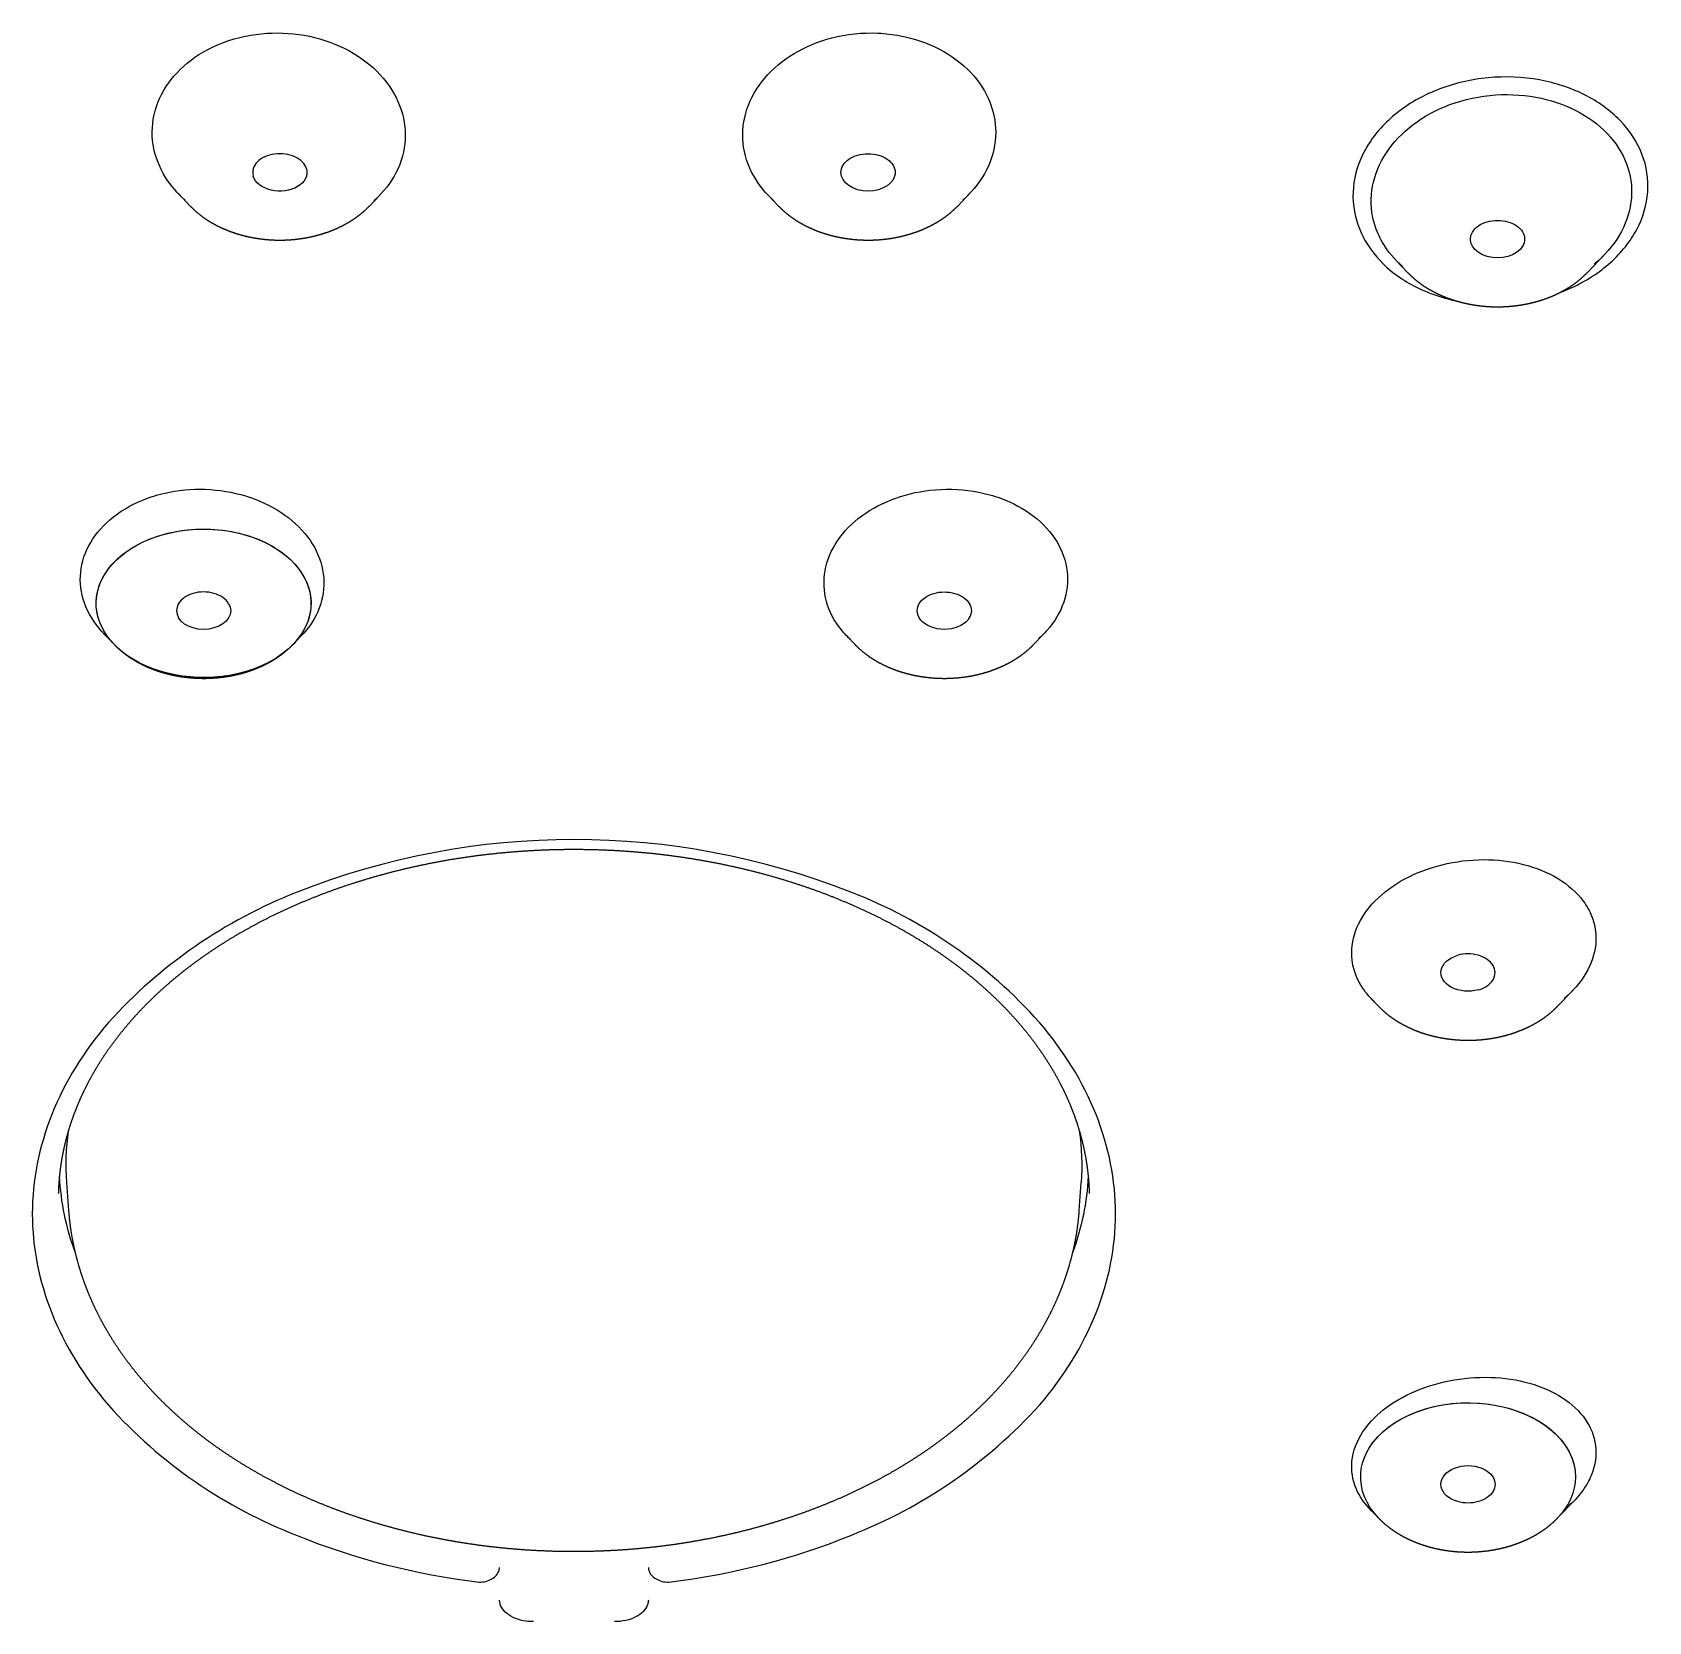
# Model space of a CAD drawing. Header units: millimetres. Extents: x 5066 to 5486, y -1867 to -1273.
# Drawn here: x 5229.359 to 5234.134, y -1577.246 to -1572.552 of the extents above; entities that cross this region are included whole.
import ezdxf

# ---------------------------------------------------------------- set-up
doc = ezdxf.new("R2010")
doc.units = ezdxf.units.MM
doc.header["$LTSCALE"] = 7
doc.header["$MEASUREMENT"] = 0
doc.layers.add('DWG', color=7, linetype='CONTINUOUS')

msp = doc.modelspace()

# ---------------------------------------------------------------- linework, layer by layer
at = {"layer": 'DWG'}
for p, q in [((5229.8252, -1573.0646), (5229.7901, -1573.028)), ((5230.3545, -1573.0646), (5230.3853, -1573.0324)), ((5231.563, -1573.0646), (5231.5321, -1573.0324)), ((5232.0923, -1573.0646), (5232.1274, -1573.028)), ((5233.4223, -1573.2617), (5233.3871, -1573.2249)), ((5233.9516, -1573.2617), (5234.0029, -1573.2081)), ((5229.6001, -1574.3591), (5229.5694, -1574.327)), ((5230.1294, -1574.3591), (5230.1539, -1574.3334)), ((5231.7881, -1574.359), (5231.7635, -1574.3334)), ((5232.3174, -1574.359), (5232.348, -1574.327)), ((5233.8646, -1575.4279), (5233.9102, -1575.3803)), ((5233.3353, -1575.4279), (5233.3132, -1575.405)), ((5229.4666, -1576.0314), (5229.4606, -1575.9484)), ((5232.4508, -1576.0314), (5232.4569, -1575.9484)), ((5233.3353, -1576.9396), (5233.3092, -1576.9124)), ((5233.8646, -1576.9396), (5233.9144, -1576.8875))]:
    msp.add_line(p, q, dxfattribs=at)
for centre, radius, start, end in [((5230.9587, -1577.1665), 2.2308, 68.4874, 111.513), ((5230.6811, -1576.47), 1.4808, 111.4011, 137.8293), ((5231.2551, -1576.443), 1.449, 41.8748, 68.8967), ((5230.6624, -1575.6393), 1.449, 221.8749, 248.8966), ((5231.2364, -1575.6122), 1.4808, 291.4012, 317.8292)]:
    msp.add_arc(centre, radius, start, end, dxfattribs=at)
at = {"layer": 'DWG', "extrusion": (0, 0, -1)}
for centre, major_axis, start_param, end_param in [((5230.0898, -1572.9654), (-0.08, 0), 2.945243, 6.086836), ((5231.8276, -1572.9654), (0.08, 0), 0.19635, 3.337942), ((5233.6869, -1573.1624), (0.08, 0), 0.589049, 3.730641), ((5229.8647, -1574.2381), (0.3173, 0), 1.178097, 4.712389), ((5229.8647, -1574.2381), (0.3173, 0), 2.557158, 4.712389), ((5229.8647, -1574.2381), (0.3173, 0), 4.712389, 6.86762), ((5229.8647, -1574.2381), (0.3173, 0), 4.712389, 7.461283), ((5229.8647, -1574.2598), (-0.08, 0), 2.748894, 5.890486), ((5232.0527, -1574.2598), (0.08, 0), 0.392699, 3.534292), ((5233.5999, -1575.3287), (-0.08, 0), 4.31969, 7.461283), ((5230.9587, -1575.8965), (-1.5, 0), 6.233082, 6.380269), ((5230.9587, -1575.8965), (-1.5, 0), 3.044509, 3.191696), ((5230.9587, -1575.8965), (1.52, 0), 2.891035, 3.109195), ((5230.9587, -1575.8965), (1.52, 0), 0.032397, 0.250557), ((5233.5999, -1576.8186), (0.3173, 0), 2.557158, 6.283185), ((5233.5999, -1576.8186), (0.3173, 0), 3.534292, 6.283185), ((5233.5999, -1576.8403), (0.08, 0), 1.963495, 5.105088), ((5233.5999, -1576.8186), (0.3173, 0), 0, 0.584435)]:
    msp.add_ellipse(centre, major_axis=major_axis, ratio=0.690882, start_param=start_param, end_param=end_param, dxfattribs=at)
at = {"layer": 'DWG'}
for points, degree, knots in [([(5229.8101, -1573.0471), (5229.7872, -1573.0269), (5229.7677, -1573.0041), (5229.7525, -1572.98), (5229.7336, -1572.9498), (5229.721, -1572.9167), (5229.7158, -1572.8834), (5229.7106, -1572.8502), (5229.7126, -1572.8158), (5229.7216, -1572.7832), (5229.7305, -1572.7509), (5229.7467, -1572.7193), (5229.7687, -1572.6912), (5229.7905, -1572.6633), (5229.8188, -1572.6381), (5229.8511, -1572.6175), (5229.8865, -1572.595), (5229.928, -1572.5775), (5229.9714, -1572.5667), (5229.9924, -1572.5616), (5230.014, -1572.5579), (5230.0358, -1572.5557), (5230.0775, -1572.5516), (5230.1207, -1572.5532), (5230.1618, -1572.5604), (5230.2034, -1572.5677), (5230.244, -1572.5809), (5230.2801, -1572.5987), (5230.3167, -1572.6168), (5230.3497, -1572.6401), (5230.3765, -1572.6667), (5230.4034, -1572.6933), (5230.4248, -1572.724), (5230.4389, -1572.756), (5230.453, -1572.7879), (5230.4603, -1572.822), (5230.4602, -1572.8556), (5230.4602, -1572.8887), (5230.4529, -1572.9222), (5230.439, -1572.9534), (5230.4254, -1572.9841), (5230.4049, -1573.0133), (5230.3791, -1573.0387), (5230.3755, -1573.0423), (5230.3718, -1573.0457), (5230.368, -1573.0492)], 3, [0.162286, 0.162286, 0.162286, 0.162286, 0.2058825, 0.2058825, 0.2058825, 0.2604839, 0.2604839, 0.2604839, 0.3149272, 0.3149272, 0.3149272, 0.3688963, 0.3688963, 0.3688963, 0.4223188, 0.4223188, 0.4223188, 0.4808262, 0.4808262, 0.4808262, 0.5086176, 0.5086176, 0.5086176, 0.5622098, 0.5622098, 0.5622098, 0.6164352, 0.6164352, 0.6164352, 0.6712071, 0.6712071, 0.6712071, 0.7261428, 0.7261428, 0.7261428, 0.7807573, 0.7807573, 0.7807573, 0.834688, 0.834688, 0.834688, 0.8878293, 0.8878293, 0.8878293, 0.895225, 0.895225, 0.895225, 0.895225]), ([(5231.5495, -1573.0492), (5231.5251, -1573.0273), (5231.5048, -1573.0023), (5231.4898, -1572.9758), (5231.4725, -1572.9454), (5231.4618, -1572.9121), (5231.4584, -1572.8787), (5231.4551, -1572.8453), (5231.459, -1572.8109), (5231.4699, -1572.7784), (5231.4807, -1572.7461), (5231.4986, -1572.7147), (5231.5223, -1572.6868), (5231.5458, -1572.6592), (5231.5755, -1572.6342), (5231.6091, -1572.6141), (5231.6425, -1572.5941), (5231.6806, -1572.5783), (5231.7204, -1572.5681), (5231.764, -1572.5568), (5231.8111, -1572.5519), (5231.8568, -1572.5539), (5231.8789, -1572.5549), (5231.9008, -1572.5575), (5231.9222, -1572.5615), (5231.9633, -1572.5693), (5232.003, -1572.583), (5232.0381, -1572.6012), (5232.0736, -1572.6197), (5232.1053, -1572.6434), (5232.1307, -1572.6702), (5232.1562, -1572.6972), (5232.1759, -1572.7281), (5232.1883, -1572.7603), (5232.2007, -1572.7924), (5232.2061, -1572.8267), (5232.2042, -1572.8604), (5232.2022, -1572.8937), (5232.193, -1572.9272), (5232.1773, -1572.9582), (5232.1617, -1572.9889), (5232.1394, -1573.0179), (5232.112, -1573.043), (5232.1105, -1573.0444), (5232.1089, -1573.0458), (5232.1074, -1573.0472)], 3, [0.1047931, 0.1047931, 0.1047931, 0.1047931, 0.152218, 0.152218, 0.152218, 0.2067564, 0.2067564, 0.2067564, 0.261299, 0.261299, 0.261299, 0.3154546, 0.3154546, 0.3154546, 0.3690669, 0.3690669, 0.3690669, 0.4222753, 0.4222753, 0.4222753, 0.4809024, 0.4809024, 0.4809024, 0.5087636, 0.5087636, 0.5087636, 0.5627523, 0.5627523, 0.5627523, 0.6173507, 0.6173507, 0.6173507, 0.6722747, 0.6722747, 0.6722747, 0.7270658, 0.7270658, 0.7270658, 0.7813069, 0.7813069, 0.7813069, 0.8347856, 0.8347856, 0.8347856, 0.8377785, 0.8377785, 0.8377785, 0.8377785]), ([(5233.659, -1572.6859), (5233.659, -1572.6859), (5233.659, -1572.6859), (5233.659, -1572.6859), (5233.6069, -1572.6908), (5233.5548, -1572.7032), (5233.5077, -1572.7221), (5233.4642, -1572.7395), (5233.4237, -1572.7628), (5233.3894, -1572.7901), (5233.3548, -1572.8176), (5233.3257, -1572.85), (5233.3043, -1572.8845), (5233.2828, -1572.9193), (5233.2686, -1572.9572), (5233.2629, -1572.9951), (5233.2572, -1573.0331), (5233.26, -1573.0722), (5233.2711, -1573.1091), (5233.2771, -1573.1292), (5233.2856, -1573.1488), (5233.2964, -1573.1676), (5233.2964, -1573.1676), (5233.2964, -1573.1676), (5233.2964, -1573.1676)], 3, [0, 0, 0, 0, 0.000015, 0.000015, 0.000015, 0.190228, 0.190228, 0.190228, 0.365738, 0.365738, 0.365738, 0.543364, 0.543364, 0.543364, 0.722731, 0.722731, 0.722731, 0.90274, 0.90274, 0.90274, 0.999985, 0.999985, 0.999985, 1, 1, 1, 1]), ([(5233.8715, -1573.3201), (5233.8834, -1573.3157), (5233.8951, -1573.3108), (5233.9064, -1573.3056), (5233.949, -1573.2859), (5233.9881, -1573.2606), (5234.0204, -1573.2317), (5234.053, -1573.2026), (5234.0797, -1573.1691), (5234.0984, -1573.1339), (5234.1171, -1573.0985), (5234.1283, -1573.0605), (5234.1309, -1573.0229), (5234.1335, -1572.9852), (5234.1277, -1572.947), (5234.1138, -1572.9113), (5234.0999, -1572.8756), (5234.0777, -1572.8416), (5234.0489, -1572.8119), (5234.0202, -1572.7824), (5233.9842, -1572.7564), (5233.944, -1572.7361), (5233.9039, -1572.716), (5233.8585, -1572.701), (5233.8114, -1572.6924), (5233.7622, -1572.6834), (5233.7098, -1572.6811), (5233.659, -1572.6859)], 3, [0.3583363, 0.3583363, 0.3583363, 0.3583363, 0.3788158, 0.3788158, 0.3788158, 0.4556258, 0.4556258, 0.4556258, 0.5329503, 0.5329503, 0.5329503, 0.6106032, 0.6106032, 0.6106032, 0.688307, 0.688307, 0.688307, 0.7658051, 0.7658051, 0.7658051, 0.8429267, 0.8429267, 0.8429267, 0.9196237, 0.9196237, 0.9196237, 1, 1, 1, 1]), ([(5233.347, -1573.1719), (5233.3374, -1573.1553), (5233.3298, -1573.1378), (5233.3243, -1573.1199), (5233.3142, -1573.0871), (5233.3114, -1573.0523), (5233.316, -1573.0183), (5233.3206, -1572.9844), (5233.3327, -1572.9503), (5233.3513, -1572.9189), (5233.3698, -1572.8878), (5233.3953, -1572.8585), (5233.4257, -1572.8335), (5233.4558, -1572.8087), (5233.4915, -1572.7874), (5233.53, -1572.7714), (5233.5716, -1572.7541), (5233.6178, -1572.7426), (5233.6642, -1572.7379)], 3, [0, 0, 0, 0, 0.096534, 0.096534, 0.096534, 0.275718, 0.275718, 0.275718, 0.454902, 0.454902, 0.454902, 0.632827, 0.632827, 0.632827, 0.808936, 0.808936, 0.808936, 1, 1, 1, 1]), ([(5233.6642, -1572.7379), (5233.7094, -1572.7334), (5233.7561, -1572.7352), (5233.7999, -1572.7432), (5233.8418, -1572.7509), (5233.8823, -1572.7643), (5233.9179, -1572.7824), (5233.9538, -1572.8006), (5233.9857, -1572.824), (5234.0111, -1572.8506), (5234.0366, -1572.8773), (5234.0561, -1572.908), (5234.0682, -1572.9401), (5234.0803, -1572.9721), (5234.0852, -1573.0065), (5234.0826, -1573.0403), (5234.08, -1573.074), (5234.0698, -1573.1081), (5234.0529, -1573.1398), (5234.0361, -1573.1712), (5234.0122, -1573.2012), (5233.9832, -1573.2271), (5233.9797, -1573.2302), (5233.9761, -1573.2333), (5233.9725, -1573.2363)], 3, [0, 0, 0, 0, 0.0810578, 0.0810578, 0.0810578, 0.1584424, 0.1584424, 0.1584424, 0.2362395, 0.2362395, 0.2362395, 0.3143385, 0.3143385, 0.3143385, 0.3925021, 0.3925021, 0.3925021, 0.4704131, 0.4704131, 0.4704131, 0.54775, 0.54775, 0.54775, 0.557014, 0.557014, 0.557014, 0.557014]), ([(5229.8252, -1573.0646), (5229.8358, -1573.0751), (5229.847, -1573.0849), (5229.8588, -1573.0943), (5229.8711, -1573.103), (5229.884, -1573.1113), (5229.8974, -1573.1189), (5229.912, -1573.1264), (5229.9271, -1573.1333), (5229.9426, -1573.1395), (5229.9585, -1573.145), (5229.9748, -1573.1499), (5229.9913, -1573.1541), (5230.0083, -1573.1577), (5230.0254, -1573.1606), (5230.0428, -1573.1628), (5230.0602, -1573.1643), (5230.0778, -1573.1652), (5230.0953, -1573.1653), (5230.1129, -1573.1647), (5230.1304, -1573.1635), (5230.1478, -1573.1615), (5230.165, -1573.1589), (5230.182, -1573.1555), (5230.1988, -1573.1515), (5230.2153, -1573.1468), (5230.2315, -1573.1415), (5230.2474, -1573.1354), (5230.2628, -1573.1287), (5230.2777, -1573.1214), (5230.2922, -1573.1134), (5230.3059, -1573.1048), (5230.319, -1573.0957), (5230.3315, -1573.0859), (5230.3433, -1573.0756), (5230.3545, -1573.0646)], 1, [0.584435, 0.584435, 0.63789, 0.691346, 0.744802, 0.798258, 0.851714, 0.90517, 0.961835, 1.018501, 1.075167, 1.131833, 1.188499, 1.245165, 1.302426, 1.359688, 1.41695, 1.474212, 1.531473, 1.588735, 1.645971, 1.703206, 1.760441, 1.817677, 1.874912, 1.932147, 1.989402, 2.046657, 2.103912, 2.161167, 2.218422, 2.275677, 2.331974, 2.38827, 2.444566, 2.500862, 2.557158, 2.557158]), ([(5231.563, -1573.0646), (5231.5735, -1573.075), (5231.5848, -1573.0849), (5231.5966, -1573.0943), (5231.6089, -1573.103), (5231.6218, -1573.1113), (5231.6352, -1573.1189), (5231.6498, -1573.1264), (5231.6649, -1573.1333), (5231.6804, -1573.1395), (5231.6963, -1573.145), (5231.7126, -1573.1499), (5231.7291, -1573.1541), (5231.7461, -1573.1577), (5231.7632, -1573.1606), (5231.7806, -1573.1628), (5231.798, -1573.1643), (5231.8156, -1573.1651), (5231.8331, -1573.1653), (5231.8507, -1573.1647), (5231.8682, -1573.1635), (5231.8855, -1573.1615), (5231.9028, -1573.1589), (5231.9198, -1573.1555), (5231.9366, -1573.1515), (5231.9531, -1573.1468), (5231.9693, -1573.1415), (5231.9851, -1573.1354), (5232.0006, -1573.1287), (5232.0155, -1573.1214), (5232.03, -1573.1133), (5232.0437, -1573.1048), (5232.0568, -1573.0957), (5232.0693, -1573.0859), (5232.0811, -1573.0756), (5232.0923, -1573.0646)], 1, [0.584435, 0.584435, 0.63789, 0.691346, 0.744802, 0.798258, 0.851714, 0.90517, 0.961835, 1.018501, 1.075167, 1.131833, 1.188499, 1.245165, 1.302426, 1.359688, 1.41695, 1.474212, 1.531473, 1.588735, 1.645971, 1.703206, 1.760441, 1.817677, 1.874912, 1.932147, 1.989402, 2.046657, 2.103912, 2.161167, 2.218422, 2.275677, 2.331974, 2.38827, 2.444566, 2.500862, 2.557158, 2.557158]), ([(5233.2964, -1573.1676), (5233.2964, -1573.1676), (5233.2964, -1573.1676), (5233.2964, -1573.1676), (5233.315, -1573.1999), (5233.3408, -1573.23), (5233.3719, -1573.2556), (5233.4045, -1573.2825), (5233.4439, -1573.3052), (5233.4868, -1573.3217), (5233.51, -1573.3306), (5233.5346, -1573.3379), (5233.5599, -1573.3434)], 3, [0, 0, 0, 0, 0.0000063, 0.0000063, 0.0000063, 0.0731967, 0.0731967, 0.0731967, 0.1500927, 0.1500927, 0.1500927, 0.191694, 0.191694, 0.191694, 0.191694]), ([(5233.4223, -1573.2617), (5233.4329, -1573.2721), (5233.4441, -1573.282), (5233.4559, -1573.2913), (5233.4682, -1573.3001), (5233.4811, -1573.3083), (5233.4945, -1573.3159), (5233.5091, -1573.3234), (5233.5242, -1573.3303), (5233.5397, -1573.3365), (5233.5556, -1573.342), (5233.5719, -1573.3469), (5233.5884, -1573.3511), (5233.6054, -1573.3547), (5233.6225, -1573.3576), (5233.6399, -1573.3598), (5233.6573, -1573.3614), (5233.6749, -1573.3622), (5233.6924, -1573.3623), (5233.71, -1573.3617), (5233.7275, -1573.3605), (5233.7449, -1573.3585), (5233.7621, -1573.3559), (5233.7791, -1573.3526), (5233.7959, -1573.3486), (5233.8124, -1573.3439), (5233.8286, -1573.3385), (5233.8445, -1573.3325), (5233.8599, -1573.3258), (5233.8748, -1573.3184), (5233.8893, -1573.3104), (5233.903, -1573.3019), (5233.9161, -1573.2927), (5233.9286, -1573.283), (5233.9404, -1573.2726), (5233.9516, -1573.2617)], 1, [0.584435, 0.584435, 0.63789, 0.691346, 0.744802, 0.798258, 0.851714, 0.90517, 0.961835, 1.018501, 1.075167, 1.131833, 1.188499, 1.245165, 1.302426, 1.359688, 1.41695, 1.474212, 1.531473, 1.588735, 1.645971, 1.703206, 1.760441, 1.817677, 1.874912, 1.932147, 1.989402, 2.046657, 2.103912, 2.161167, 2.218422, 2.275677, 2.331974, 2.38827, 2.444566, 2.500862, 2.557158, 2.557158]), ([(5229.5865, -1574.3435), (5229.5816, -1574.3391), (5229.5768, -1574.3346), (5229.5723, -1574.33), (5229.548, -1574.3053), (5229.5291, -1574.2773), (5229.517, -1574.2481), (5229.5049, -1574.219), (5229.4993, -1574.1879), (5229.5007, -1574.1576), (5229.5021, -1574.1273), (5229.5105, -1574.0968), (5229.5253, -1574.0687), (5229.54, -1574.0407), (5229.5613, -1574.0143), (5229.5876, -1573.9916), (5229.6153, -1573.9677), (5229.6494, -1573.9473), (5229.6867, -1573.9323), (5229.7067, -1573.9243), (5229.7279, -1573.9177), (5229.7497, -1573.9127), (5229.7881, -1573.9039), (5229.8292, -1573.9), (5229.8695, -1573.9014), (5229.9101, -1573.9027), (5229.951, -1573.9095), (5229.9888, -1573.921), (5230.0268, -1573.9325), (5230.0627, -1573.9492), (5230.0936, -1573.9695), (5230.1246, -1573.9899), (5230.1513, -1574.0146), (5230.1717, -1574.0414), (5230.192, -1574.0682), (5230.2064, -1574.0979), (5230.2139, -1574.128), (5230.2213, -1574.1579), (5230.2221, -1574.1891), (5230.216, -1574.219), (5230.2099, -1574.2487), (5230.197, -1574.2779), (5230.1782, -1574.3042), (5230.1676, -1574.3191), (5230.155, -1574.3332), (5230.1407, -1574.3463)], 3, [0.1989059, 0.1989059, 0.1989059, 0.1989059, 0.2090206, 0.2090206, 0.2090206, 0.2630908, 0.2630908, 0.2630908, 0.3171991, 0.3171991, 0.3171991, 0.3711681, 0.3711681, 0.3711681, 0.424907, 0.424907, 0.424907, 0.4816729, 0.4816729, 0.4816729, 0.5117842, 0.5117842, 0.5117842, 0.5654509, 0.5654509, 0.5654509, 0.6193651, 0.6193651, 0.6193651, 0.6735262, 0.6735262, 0.6735262, 0.7277913, 0.7277913, 0.7277913, 0.7819481, 0.7819481, 0.7819481, 0.8358165, 0.8358165, 0.8358165, 0.889318, 0.889318, 0.889318, 0.9195191, 0.9195191, 0.9195191, 0.9195191]), ([(5231.7768, -1574.3463), (5231.7665, -1574.3369), (5231.7571, -1574.327), (5231.7487, -1574.3166), (5231.7279, -1574.2909), (5231.7129, -1574.2621), (5231.7048, -1574.2325), (5231.6966, -1574.2029), (5231.6952, -1574.1716), (5231.7007, -1574.1414), (5231.7062, -1574.1111), (5231.7186, -1574.0811), (5231.737, -1574.0537), (5231.7554, -1574.0264), (5231.7802, -1574.001), (5231.8095, -1573.9796), (5231.8386, -1573.9582), (5231.8729, -1573.9403), (5231.9096, -1573.9272), (5231.9463, -1573.9142), (5231.9864, -1573.9058), (5232.0265, -1573.9026), (5232.069, -1573.8992), (5232.1129, -1573.9017), (5232.1541, -1573.9097), (5232.1762, -1573.9141), (5232.1978, -1573.9201), (5232.2183, -1573.9275), (5232.2546, -1573.9407), (5232.2883, -1573.959), (5232.3164, -1573.9806), (5232.3446, -1574.0023), (5232.3681, -1574.0281), (5232.3849, -1574.0557), (5232.4017, -1574.0834), (5232.4122, -1574.1136), (5232.4157, -1574.144), (5232.4191, -1574.1743), (5232.4156, -1574.2055), (5232.4055, -1574.235), (5232.3954, -1574.2644), (5232.3785, -1574.2929), (5232.3561, -1574.3183), (5232.3484, -1574.327), (5232.34, -1574.3354), (5232.331, -1574.3434)], 3, [0.0802964, 0.0802964, 0.0802964, 0.0802964, 0.1020184, 0.1020184, 0.1020184, 0.1559047, 0.1559047, 0.1559047, 0.2099325, 0.2099325, 0.2099325, 0.2639182, 0.2639182, 0.2639182, 0.3177251, 0.3177251, 0.3177251, 0.3713389, 0.3713389, 0.3713389, 0.4248774, 0.4248774, 0.4248774, 0.4817733, 0.4817733, 0.4817733, 0.5119913, 0.5119913, 0.5119913, 0.5660641, 0.5660641, 0.5660641, 0.6203416, 0.6203416, 0.6203416, 0.6746369, 0.6746369, 0.6746369, 0.7287389, 0.7287389, 0.7287389, 0.7825021, 0.7825021, 0.7825021, 0.8008855, 0.8008855, 0.8008855, 0.8008855]), ([(5229.6001, -1574.3591), (5229.6107, -1574.3695), (5229.6219, -1574.3794), (5229.6337, -1574.3887), (5229.646, -1574.3975), (5229.6589, -1574.4057), (5229.6723, -1574.4133), (5229.6869, -1574.4208), (5229.702, -1574.4277), (5229.7175, -1574.4339), (5229.7334, -1574.4394), (5229.7497, -1574.4443), (5229.7662, -1574.4485), (5229.7832, -1574.4521), (5229.8003, -1574.455), (5229.8177, -1574.4572), (5229.8351, -1574.4587), (5229.8527, -1574.4596), (5229.8702, -1574.4597), (5229.8878, -1574.4591), (5229.9053, -1574.4579), (5229.9226, -1574.4559), (5229.9399, -1574.4533), (5229.9569, -1574.45), (5229.9737, -1574.446), (5229.9902, -1574.4413), (5230.0064, -1574.4359), (5230.0222, -1574.4299), (5230.0377, -1574.4232), (5230.0526, -1574.4158), (5230.0671, -1574.4078), (5230.0808, -1574.3993), (5230.0939, -1574.3901), (5230.1064, -1574.3804), (5230.1182, -1574.37), (5230.1294, -1574.3591)], 1, [0.584435, 0.584435, 0.63789, 0.691346, 0.744802, 0.798258, 0.851714, 0.90517, 0.961835, 1.018501, 1.075167, 1.131833, 1.188499, 1.245165, 1.302426, 1.359688, 1.41695, 1.474212, 1.531473, 1.588735, 1.645971, 1.703206, 1.760441, 1.817677, 1.874912, 1.932147, 1.989402, 2.046657, 2.103912, 2.161167, 2.218422, 2.275677, 2.331974, 2.38827, 2.444566, 2.500862, 2.557158, 2.557158]), ([(5231.7881, -1574.359), (5231.7987, -1574.3695), (5231.8099, -1574.3793), (5231.8217, -1574.3887), (5231.834, -1574.3975), (5231.8469, -1574.4057), (5231.8603, -1574.4133), (5231.8749, -1574.4208), (5231.89, -1574.4277), (5231.9056, -1574.4339), (5231.9215, -1574.4394), (5231.9377, -1574.4443), (5231.9542, -1574.4485), (5231.9712, -1574.4521), (5231.9884, -1574.455), (5232.0057, -1574.4572), (5232.0231, -1574.4587), (5232.0407, -1574.4596), (5232.0582, -1574.4597), (5232.0758, -1574.4591), (5232.0933, -1574.4579), (5232.1107, -1574.4559), (5232.1279, -1574.4533), (5232.1449, -1574.45), (5232.1617, -1574.4459), (5232.1782, -1574.4413), (5232.1944, -1574.4359), (5232.2103, -1574.4298), (5232.2257, -1574.4231), (5232.2406, -1574.4158), (5232.2551, -1574.4078), (5232.2688, -1574.3993), (5232.2819, -1574.3901), (5232.2944, -1574.3804), (5232.3063, -1574.37), (5232.3174, -1574.359)], 1, [0.584435, 0.584435, 0.63789, 0.691346, 0.744802, 0.798258, 0.851714, 0.90517, 0.961835, 1.018501, 1.075167, 1.131833, 1.188499, 1.245165, 1.302426, 1.359688, 1.41695, 1.474212, 1.531473, 1.588735, 1.645971, 1.703206, 1.760441, 1.817677, 1.874912, 1.932147, 1.989402, 2.046657, 2.103912, 2.161167, 2.218422, 2.275677, 2.331974, 2.38827, 2.444566, 2.500862, 2.557158, 2.557158]), ([(5229.4365, -1575.981), (5229.4376, -1575.9551), (5229.4397, -1575.9292), (5229.4427, -1575.9033), (5229.4467, -1575.8775), (5229.4517, -1575.8518), (5229.4576, -1575.8261), (5229.4645, -1575.8005), (5229.4724, -1575.775), (5229.4812, -1575.7497), (5229.491, -1575.7244), (5229.5017, -1575.6993), (5229.5134, -1575.6744), (5229.526, -1575.6496), (5229.5391, -1575.6257), (5229.5532, -1575.602), (5229.5681, -1575.5785), (5229.5839, -1575.5553), (5229.6006, -1575.5323), (5229.6181, -1575.5095), (5229.6365, -1575.487), (5229.6557, -1575.4648), (5229.6757, -1575.4429), (5229.6966, -1575.4214), (5229.7183, -1575.4001), (5229.7407, -1575.3792), (5229.764, -1575.3587), (5229.7874, -1575.3391), (5229.8115, -1575.3198), (5229.8364, -1575.3009), (5229.8619, -1575.2824), (5229.8881, -1575.2644), (5229.9149, -1575.2467), (5229.9424, -1575.2295), (5229.9706, -1575.2128), (5229.9993, -1575.1965), (5230.0286, -1575.1807), (5230.0585, -1575.1654), (5230.089, -1575.1506), (5230.12, -1575.1362), (5230.1513, -1575.1225), (5230.1832, -1575.1093), (5230.2155, -1575.0966), (5230.2482, -1575.0845), (5230.2814, -1575.0729), (5230.3151, -1575.0619), (5230.3491, -1575.0514), (5230.3834, -1575.0415), (5230.4182, -1575.0322), (5230.4532, -1575.0234), (5230.4886, -1575.0152), (5230.5243, -1575.0077), (5230.5602, -1575.0007), (5230.5964, -1574.9943), (5230.6328, -1574.9886), (5230.6694, -1574.9834), (5230.7062, -1574.9789), (5230.7431, -1574.9749), (5230.7802, -1574.9716), (5230.8174, -1574.969), (5230.8546, -1574.9669), (5230.892, -1574.9655), (5230.9294, -1574.9647), (5230.9667, -1574.9645), (5231.0041, -1574.9649), (5231.0415, -1574.966), (5231.0788, -1574.9677), (5231.116, -1574.97), (5231.1532, -1574.973), (5231.1902, -1574.9765), (5231.2271, -1574.9807), (5231.2638, -1574.9855), (5231.3004, -1574.991), (5231.3367, -1574.997), (5231.3728, -1575.0036), (5231.4086, -1575.0109), (5231.4442, -1575.0187), (5231.4794, -1575.0271), (5231.5144, -1575.0361), (5231.549, -1575.0457), (5231.5832, -1575.0559), (5231.617, -1575.0666), (5231.6505, -1575.0779), (5231.6835, -1575.0897), (5231.716, -1575.102), (5231.7481, -1575.115), (5231.7798, -1575.1284), (5231.8109, -1575.1423), (5231.8415, -1575.1568), (5231.8715, -1575.1717), (5231.901, -1575.1872), (5231.93, -1575.2031), (5231.9583, -1575.2195), (5231.9861, -1575.2363), (5232.0132, -1575.2536), (5232.0396, -1575.2713), (5232.0655, -1575.2895), (5232.0906, -1575.308), (5232.115, -1575.3269), (5232.1388, -1575.3463), (5232.1618, -1575.3659), (5232.1841, -1575.386), (5232.2057, -1575.4064), (5232.2265, -1575.4271), (5232.2466, -1575.4481), (5232.266, -1575.4696), (5232.2847, -1575.4914), (5232.3026, -1575.5135), (5232.3196, -1575.5359), (5232.3358, -1575.5585), (5232.3512, -1575.5813), (5232.3658, -1575.6044), (5232.3795, -1575.6276), (5232.3923, -1575.6511), (5232.4043, -1575.6747), (5232.4154, -1575.6984), (5232.4257, -1575.7224), (5232.4351, -1575.7464), (5232.4442, -1575.7721), (5232.4522, -1575.798), (5232.4593, -1575.8239), (5232.4654, -1575.8499), (5232.4705, -1575.8761), (5232.4746, -1575.9022), (5232.4777, -1575.9284), (5232.4799, -1575.9547), (5232.481, -1575.981)], 1, [0.016681, 0.016681, 0.042426, 0.068171, 0.093916, 0.119661, 0.145406, 0.171151, 0.196897, 0.222642, 0.248387, 0.274132, 0.299877, 0.325622, 0.351367, 0.376381, 0.401395, 0.426409, 0.451423, 0.476436, 0.50145, 0.526464, 0.551478, 0.576492, 0.601506, 0.62652, 0.651534, 0.676548, 0.700945, 0.725342, 0.749739, 0.774136, 0.798533, 0.82293, 0.847327, 0.871724, 0.896121, 0.920518, 0.944915, 0.969312, 0.993709, 1.017969, 1.042228, 1.066487, 1.090747, 1.115006, 1.139265, 1.163525, 1.187784, 1.212043, 1.236303, 1.260562, 1.284822, 1.309081, 1.333345, 1.357609, 1.381873, 1.406137, 1.430401, 1.454665, 1.478929, 1.503193, 1.527457, 1.551722, 1.575986, 1.60025, 1.624514, 1.648785, 1.673057, 1.697328, 1.7216, 1.745872, 1.770143, 1.794415, 1.818686, 1.842958, 1.86723, 1.891501, 1.915773, 1.940044, 1.964303, 1.988562, 2.01282, 2.037079, 2.061337, 2.085596, 2.109855, 2.134113, 2.158372, 2.182631, 2.206889, 2.231148, 2.255407, 2.279684, 2.303961, 2.328238, 2.352516, 2.376793, 2.40107, 2.425347, 2.449625, 2.473902, 2.498179, 2.522456, 2.546734, 2.571011, 2.59554, 2.62007, 2.644599, 2.669129, 2.693658, 2.718187, 2.742717, 2.767246, 2.791776, 2.816305, 2.840835, 2.865364, 2.889894, 2.916007, 2.94212, 2.968233, 2.994346, 3.020459, 3.046572, 3.072685, 3.098798, 3.124911, 3.124911]), ([(5233.283, -1575.3656), (5233.2691, -1575.3424), (5233.2604, -1575.3172), (5233.2574, -1575.2915), (5233.2541, -1575.2635), (5233.2576, -1575.2343), (5233.2677, -1575.2064), (5233.2778, -1575.1783), (5233.2947, -1575.1507), (5233.3171, -1575.1259), (5233.3397, -1575.1009), (5233.3683, -1575.0781), (5233.4007, -1575.0592), (5233.4332, -1575.0402), (5233.4703, -1575.0247), (5233.509, -1575.014), (5233.5478, -1575.0032), (5233.5891, -1574.9969), (5233.6296, -1574.9955), (5233.6701, -1574.9941), (5233.7109, -1574.9976), (5233.7486, -1575.0058), (5233.7862, -1575.0139), (5233.8217, -1575.0268), (5233.8524, -1575.0434), (5233.8847, -1575.061), (5233.9124, -1575.0833), (5233.933, -1575.1084), (5233.9441, -1575.1218), (5233.9533, -1575.1362), (5233.9603, -1575.1511), (5233.9728, -1575.1774), (5233.9787, -1575.206), (5233.9777, -1575.2346), (5233.9766, -1575.2632), (5233.9685, -1575.2926), (5233.954, -1575.3202), (5233.9394, -1575.3479), (5233.918, -1575.3747), (5233.8917, -1575.3981), (5233.8891, -1575.4004), (5233.8865, -1575.4026), (5233.8839, -1575.4049)], 3, [0, 0, 0, 0, 0.0484817, 0.0484817, 0.0484817, 0.1016657, 0.1016657, 0.1016657, 0.1551751, 0.1551751, 0.1551751, 0.2090206, 0.2090206, 0.2090206, 0.2630908, 0.2630908, 0.2630908, 0.3171991, 0.3171991, 0.3171991, 0.3711681, 0.3711681, 0.3711681, 0.424907, 0.424907, 0.424907, 0.4816729, 0.4816729, 0.4816729, 0.5117842, 0.5117842, 0.5117842, 0.5654509, 0.5654509, 0.5654509, 0.6193651, 0.6193651, 0.6193651, 0.6735262, 0.6735262, 0.6735262, 0.6787587, 0.6787587, 0.6787587, 0.6787587]), ([(5233.3353, -1575.4279), (5233.3458, -1575.4384), (5233.357, -1575.4482), (5233.3688, -1575.4576), (5233.3812, -1575.4664), (5233.3941, -1575.4746), (5233.4074, -1575.4822), (5233.4221, -1575.4897), (5233.4372, -1575.4966), (5233.4527, -1575.5028), (5233.4686, -1575.5083), (5233.4849, -1575.5132), (5233.5014, -1575.5174), (5233.5183, -1575.521), (5233.5355, -1575.5239), (5233.5529, -1575.5261), (5233.5703, -1575.5276), (5233.5878, -1575.5285), (5233.6054, -1575.5286), (5233.623, -1575.528), (5233.6404, -1575.5268), (5233.6578, -1575.5248), (5233.675, -1575.5222), (5233.6921, -1575.5189), (5233.7089, -1575.5148), (5233.7254, -1575.5102), (5233.7416, -1575.5048), (5233.7574, -1575.4987), (5233.7728, -1575.492), (5233.7878, -1575.4847), (5233.8022, -1575.4767), (5233.8159, -1575.4682), (5233.8291, -1575.459), (5233.8416, -1575.4493), (5233.8534, -1575.4389), (5233.8646, -1575.4279)], 1, [0.584435, 0.584435, 0.63789, 0.691346, 0.744802, 0.798258, 0.851714, 0.90517, 0.961835, 1.018501, 1.075167, 1.131833, 1.188499, 1.245165, 1.302426, 1.359688, 1.41695, 1.474212, 1.531473, 1.588735, 1.645971, 1.703206, 1.760441, 1.817677, 1.874912, 1.932147, 1.989402, 2.046657, 2.103912, 2.161167, 2.218422, 2.275677, 2.331974, 2.38827, 2.444566, 2.500862, 2.557158, 2.557158]), ([(5229.5837, -1575.476), (5229.4373, -1575.6459), (5229.2801, -1576.0411), (5229.4373, -1576.4364), (5229.5837, -1576.6063)], 3, [0, 0, 0, 0, 0.5, 1, 1, 1, 1]), ([(5232.4508, -1576.0314), (5232.4483, -1576.0589), (5232.4449, -1576.0864), (5232.4404, -1576.1137), (5232.4349, -1576.141), (5232.4285, -1576.1681), (5232.4211, -1576.1951), (5232.4128, -1576.2218), (5232.4035, -1576.2484), (5232.3933, -1576.2747), (5232.3821, -1576.3008), (5232.3701, -1576.3266), (5232.3571, -1576.3521), (5232.3439, -1576.3763), (5232.3299, -1576.4003), (5232.315, -1576.4239), (5232.2994, -1576.4472), (5232.2831, -1576.4702), (5232.266, -1576.4928), (5232.2482, -1576.5151), (5232.2296, -1576.5371), (5232.2103, -1576.5587), (5232.1904, -1576.5799), (5232.1698, -1576.6007), (5232.1485, -1576.6211), (5232.1265, -1576.6411), (5232.103, -1576.6616), (5232.0788, -1576.6815), (5232.0539, -1576.701), (5232.0284, -1576.72), (5232.0023, -1576.7386), (5231.9756, -1576.7566), (5231.9482, -1576.7742), (5231.9203, -1576.7912), (5231.8919, -1576.8078), (5231.8629, -1576.8238), (5231.8333, -1576.8393), (5231.8033, -1576.8542), (5231.7728, -1576.8686), (5231.7414, -1576.8827), (5231.7095, -1576.8961), (5231.6772, -1576.909), (5231.6445, -1576.9214), (5231.6114, -1576.9331), (5231.5778, -1576.9442), (5231.5439, -1576.9548), (5231.5097, -1576.9647), (5231.4752, -1576.9741), (5231.4403, -1576.9828), (5231.4051, -1576.9909), (5231.3697, -1576.9984), (5231.3341, -1577.0052), (5231.2982, -1577.0115), (5231.2621, -1577.0171), (5231.2258, -1577.0221), (5231.1894, -1577.0264), (5231.1528, -1577.0301), (5231.1161, -1577.0332), (5231.0793, -1577.0356), (5231.0425, -1577.0374), (5231.0056, -1577.0385), (5230.9687, -1577.039), (5230.9317, -1577.0389), (5230.8948, -1577.0381), (5230.858, -1577.0366), (5230.8212, -1577.0346), (5230.7844, -1577.0318), (5230.7478, -1577.0285), (5230.7113, -1577.0245), (5230.675, -1577.0199), (5230.6388, -1577.0146), (5230.6028, -1577.0087), (5230.567, -1577.0022), (5230.5314, -1576.995), (5230.4961, -1576.9872), (5230.4611, -1576.9788), (5230.4264, -1576.9698), (5230.392, -1576.9602), (5230.3579, -1576.95), (5230.3241, -1576.9392), (5230.2907, -1576.9277), (5230.2577, -1576.9157), (5230.2252, -1576.9031), (5230.193, -1576.8899), (5230.1614, -1576.8762), (5230.1302, -1576.8619), (5230.0995, -1576.847), (5230.0692, -1576.8315), (5230.0396, -1576.8156), (5230.0104, -1576.799), (5229.9819, -1576.782), (5229.954, -1576.7645), (5229.9267, -1576.7465), (5229.9001, -1576.728), (5229.874, -1576.709), (5229.8487, -1576.6895), (5229.8239, -1576.6695), (5229.7999, -1576.649), (5229.7766, -1576.6281), (5229.7539, -1576.6068), (5229.732, -1576.585), (5229.7109, -1576.5628), (5229.6905, -1576.5401), (5229.6709, -1576.5171), (5229.6526, -1576.4942), (5229.635, -1576.471), (5229.6182, -1576.4474), (5229.6022, -1576.4235), (5229.587, -1576.3992), (5229.5726, -1576.3747), (5229.5591, -1576.3498), (5229.5465, -1576.3247), (5229.5347, -1576.2992), (5229.5238, -1576.2736), (5229.5137, -1576.2477), (5229.5046, -1576.2215), (5229.4964, -1576.1952), (5229.489, -1576.1682), (5229.4826, -1576.1411), (5229.4771, -1576.1138), (5229.4726, -1576.0864), (5229.4691, -1576.0589), (5229.4666, -1576.0314)], 1, [3.191696, 3.191696, 3.216628, 3.241561, 3.266493, 3.291426, 3.316358, 3.341291, 3.366224, 3.391156, 3.416089, 3.441021, 3.465954, 3.490886, 3.514791, 3.538695, 3.562599, 3.586503, 3.610407, 3.634311, 3.658215, 3.682119, 3.706023, 3.729927, 3.753831, 3.777735, 3.801639, 3.826535, 3.85143, 3.876326, 3.901221, 3.926117, 3.951012, 3.975908, 4.000803, 4.025699, 4.050595, 4.07549, 4.100386, 4.125281, 4.150505, 4.175729, 4.200954, 4.226178, 4.251402, 4.276626, 4.30185, 4.327074, 4.352299, 4.377523, 4.402747, 4.427971, 4.453195, 4.478436, 4.503677, 4.528918, 4.554159, 4.579399, 4.60464, 4.629881, 4.655122, 4.680363, 4.705603, 4.730844, 4.756085, 4.781326, 4.806558, 4.831789, 4.857021, 4.882253, 4.907484, 4.932716, 4.957948, 4.98318, 5.008411, 5.033643, 5.058875, 5.084107, 5.109338, 5.134585, 5.159831, 5.185078, 5.210324, 5.23557, 5.260817, 5.286063, 5.31131, 5.336556, 5.361802, 5.387049, 5.412295, 5.437542, 5.462692, 5.487843, 5.512993, 5.538144, 5.563294, 5.588445, 5.613595, 5.638746, 5.663896, 5.689047, 5.714197, 5.739348, 5.764498, 5.789026, 5.813553, 5.838081, 5.862608, 5.887136, 5.911664, 5.936191, 5.960719, 5.985246, 6.009774, 6.034301, 6.058829, 6.083357, 6.108311, 6.133265, 6.158219, 6.183174, 6.208128, 6.233082, 6.233082]), ([(5233.283, -1576.6954), (5233.2969, -1576.6719), (5233.3161, -1576.6492), (5233.3395, -1576.6289), (5233.3653, -1576.6066), (5233.3968, -1576.5866), (5233.4313, -1576.5706), (5233.466, -1576.5546), (5233.5048, -1576.5421), (5233.5444, -1576.5343), (5233.5841, -1576.5264), (5233.6257, -1576.523), (5233.6659, -1576.5243), (5233.706, -1576.5255), (5233.7456, -1576.5315), (5233.7817, -1576.5417), (5233.8176, -1576.5519), (5233.8508, -1576.5666), (5233.8787, -1576.5846), (5233.9064, -1576.6026), (5233.9295, -1576.6243), (5233.9461, -1576.6481), (5233.9626, -1576.6718), (5233.973, -1576.6982), (5233.9765, -1576.7251), (5233.9801, -1576.7537), (5233.976, -1576.7836), (5233.9645, -1576.8122), (5233.9583, -1576.8275), (5233.9499, -1576.8426), (5233.9396, -1576.8571), (5233.9253, -1576.8773), (5233.907, -1576.8965), (5233.8857, -1576.9139)], 3, [0, 0, 0, 0, 0.0484094, 0.0484094, 0.0484094, 0.1020184, 0.1020184, 0.1020184, 0.1559047, 0.1559047, 0.1559047, 0.2099325, 0.2099325, 0.2099325, 0.2639182, 0.2639182, 0.2639182, 0.3177251, 0.3177251, 0.3177251, 0.3713389, 0.3713389, 0.3713389, 0.4248774, 0.4248774, 0.4248774, 0.4817733, 0.4817733, 0.4817733, 0.5119913, 0.5119913, 0.5119913, 0.5543134, 0.5543134, 0.5543134, 0.5543134]), ([(5233.3229, -1576.9256), (5233.3016, -1576.9066), (5233.2847, -1576.8849), (5233.2735, -1576.8619), (5233.2613, -1576.837), (5233.2554, -1576.81), (5233.2563, -1576.783), (5233.2573, -1576.7537), (5233.2665, -1576.7235), (5233.283, -1576.6954)], 3, [0.8401809, 0.8401809, 0.8401809, 0.8401809, 0.88901, 0.88901, 0.88901, 0.9420094, 0.9420094, 0.9420094, 1, 1, 1, 1]), ([(5233.3353, -1576.9396), (5233.3458, -1576.95), (5233.357, -1576.9599), (5233.3688, -1576.9692), (5233.3812, -1576.978), (5233.3941, -1576.9862), (5233.4074, -1576.9939), (5233.4221, -1577.0014), (5233.4372, -1577.0082), (5233.4527, -1577.0144), (5233.4686, -1577.02), (5233.4849, -1577.0249), (5233.5014, -1577.0291), (5233.5183, -1577.0327), (5233.5355, -1577.0356), (5233.5529, -1577.0378), (5233.5703, -1577.0393), (5233.5878, -1577.0401), (5233.6054, -1577.0403), (5233.623, -1577.0397), (5233.6404, -1577.0384), (5233.6578, -1577.0365), (5233.6751, -1577.0338), (5233.6921, -1577.0305), (5233.7089, -1577.0265), (5233.7254, -1577.0218), (5233.7416, -1577.0164), (5233.7574, -1577.0104), (5233.7728, -1577.0037), (5233.7878, -1576.9963), (5233.8022, -1576.9883), (5233.8159, -1576.9798), (5233.8291, -1576.9707), (5233.8416, -1576.9609), (5233.8534, -1576.9506), (5233.8646, -1576.9396)], 1, [0.584435, 0.584435, 0.63789, 0.691346, 0.744802, 0.798258, 0.851714, 0.90517, 0.961835, 1.018501, 1.075167, 1.131833, 1.188499, 1.245165, 1.302426, 1.359688, 1.41695, 1.474212, 1.531473, 1.588735, 1.645971, 1.703206, 1.760441, 1.817677, 1.874912, 1.932147, 1.989402, 2.046657, 2.103912, 2.161167, 2.218422, 2.275677, 2.331974, 2.38827, 2.444566, 2.500862, 2.557158, 2.557158]), ([(5230.6788, -1577.1293), (5230.6856, -1577.1293), (5230.6924, -1577.1284), (5230.6987, -1577.1268), (5230.705, -1577.1251), (5230.7111, -1577.1227), (5230.7163, -1577.1196), (5230.7216, -1577.1165), (5230.7262, -1577.1127), (5230.7297, -1577.1085), (5230.7333, -1577.1043), (5230.7359, -1577.0996), (5230.7374, -1577.0947), (5230.738, -1577.0926), (5230.7385, -1577.0904), (5230.7387, -1577.0882), (5230.7388, -1577.0874), (5230.7388, -1577.0866), (5230.7388, -1577.0858)], 3, [0, 0, 0, 0, 0.217252, 0.217252, 0.217252, 0.434502, 0.434502, 0.434502, 0.651775, 0.651775, 0.651775, 0.869096, 0.869096, 0.869096, 0.963849, 0.963849, 0.963849, 1, 1, 1, 1]), ([(5231.1787, -1577.0858), (5231.1787, -1577.0866), (5231.1787, -1577.0874), (5231.1788, -1577.0882), (5231.179, -1577.0904), (5231.1795, -1577.0926), (5231.1801, -1577.0947), (5231.1816, -1577.0996), (5231.1842, -1577.1043), (5231.1878, -1577.1085), (5231.1913, -1577.1127), (5231.1959, -1577.1165), (5231.2012, -1577.1196), (5231.2064, -1577.1227), (5231.2125, -1577.1251), (5231.2188, -1577.1268), (5231.2251, -1577.1284), (5231.2319, -1577.1293), (5231.2387, -1577.1293)], 3, [0, 0, 0, 0, 0.036151, 0.036151, 0.036151, 0.130904, 0.130904, 0.130904, 0.348225, 0.348225, 0.348225, 0.565498, 0.565498, 0.565498, 0.782748, 0.782748, 0.782748, 1, 1, 1, 1]), ([(5230.8391, -1577.2458), (5230.8317, -1577.2458), (5230.8244, -1577.2453), (5230.8172, -1577.2443), (5230.8063, -1577.2428), (5230.7956, -1577.2401), (5230.7861, -1577.2363), (5230.7766, -1577.2325), (5230.768, -1577.2276), (5230.761, -1577.2221), (5230.7539, -1577.2165), (5230.7484, -1577.21), (5230.7446, -1577.2032), (5230.7409, -1577.1965), (5230.739, -1577.1892), (5230.7389, -1577.182)], 3, [0, 0, 0, 0, 0.139519, 0.139519, 0.139519, 0.35457, 0.35457, 0.35457, 0.569718, 0.569718, 0.569718, 0.784866, 0.784866, 0.784866, 1, 1, 1, 1]), ([(5231.1786, -1577.182), (5231.1785, -1577.1867), (5231.1777, -1577.1914), (5231.1761, -1577.1961), (5231.1736, -1577.2031), (5231.1692, -1577.2099), (5231.1633, -1577.216), (5231.1574, -1577.2221), (5231.1497, -1577.2275), (5231.1409, -1577.232), (5231.1322, -1577.2365), (5231.1221, -1577.24), (5231.1116, -1577.2423), (5231.101, -1577.2447), (5231.0896, -1577.2459), (5231.0784, -1577.2458)], 3, [0, 0, 0, 0, 0.140051, 0.140051, 0.140051, 0.355197, 0.355197, 0.355197, 0.570239, 0.570239, 0.570239, 0.785147, 0.785147, 0.785147, 1, 1, 1, 1])]:
    msp.add_open_spline(points, degree=degree, knots=knots, dxfattribs=at)
for points in [[(5230.1683, -1572.9546), (5230.1663, -1572.9475), (5230.1581, -1572.9339), (5230.1354, -1572.9182), (5230.1059, -1572.9097), (5230.0738, -1572.9097), (5230.0442, -1572.9182), (5230.0216, -1572.9339), (5230.0093, -1572.9543), (5230.0093, -1572.969), (5230.0114, -1572.9761)], [(5231.7492, -1572.9546), (5231.7512, -1572.9475), (5231.7594, -1572.9339), (5231.782, -1572.9182), (5231.8116, -1572.9097), (5231.8436, -1572.9097), (5231.8732, -1572.9182), (5231.8959, -1572.9339), (5231.9081, -1572.9543), (5231.9081, -1572.969), (5231.9061, -1572.9761)], [(5233.6204, -1573.1317), (5233.6262, -1573.1257), (5233.6413, -1573.1152), (5233.6709, -1573.1068), (5233.703, -1573.1068), (5233.7325, -1573.1152), (5233.7552, -1573.1309), (5233.7674, -1573.1513), (5233.7674, -1573.1734), (5233.7593, -1573.1871), (5233.7535, -1573.1931)], [(5233.4069, -1573.2438), (5233.3825, -1573.2225), (5233.3622, -1573.198), (5233.347, -1573.1719)], [(5229.9386, -1574.2386), (5229.9346, -1574.2319), (5229.9228, -1574.2197), (5229.8961, -1574.2074), (5229.8647, -1574.2031), (5229.8333, -1574.2074), (5229.8067, -1574.2197), (5229.7889, -1574.2381), (5229.7827, -1574.2598), (5229.7868, -1574.2743), (5229.7908, -1574.2809)], [(5231.9788, -1574.2386), (5231.9828, -1574.2319), (5231.9947, -1574.2197), (5232.0213, -1574.2074), (5232.0527, -1574.2031), (5232.0842, -1574.2074), (5232.1108, -1574.2197), (5232.1286, -1574.2381), (5232.1348, -1574.2598), (5232.1307, -1574.2742), (5232.1267, -1574.2809)], [(5233.6305, -1575.3797), (5233.6402, -1575.377), (5233.6579, -1575.3688), (5233.6757, -1575.3504), (5233.682, -1575.3287), (5233.6757, -1575.307), (5233.6579, -1575.2886), (5233.6313, -1575.2763), (5233.5999, -1575.272), (5233.579, -1575.2748), (5233.5693, -1575.2776)], [(5233.3247, -1575.4161), (5233.3079, -1575.4007), (5233.2938, -1575.3836), (5233.283, -1575.3656)], [(5232.3338, -1576.6063), (5232.4802, -1576.4364), (5232.6373, -1576.0411), (5232.4801, -1575.6459), (5232.3338, -1575.476)], [(5233.6305, -1576.7893), (5233.6402, -1576.792), (5233.658, -1576.8002), (5233.6757, -1576.8186), (5233.682, -1576.8403), (5233.6757, -1576.862), (5233.658, -1576.8804), (5233.6313, -1576.8927), (5233.5999, -1576.897), (5233.579, -1576.8942), (5233.5693, -1576.8914)], [(5230.1407, -1576.9911), (5230.3059, -1577.059), (5230.4892, -1577.1058), (5230.6784, -1577.1292)], [(5231.2391, -1577.1292), (5231.4283, -1577.1058), (5231.6116, -1577.059), (5231.7768, -1576.9911)], [(5230.6788, -1577.1293), (5230.6787, -1577.1293), (5230.6785, -1577.1293), (5230.6784, -1577.1292)], [(5231.2391, -1577.1292), (5231.239, -1577.1293), (5231.2388, -1577.1293), (5231.2387, -1577.1293)]]:
    msp.add_open_spline(points, degree=3, dxfattribs=at)

doc.saveas('drawing.dxf')
